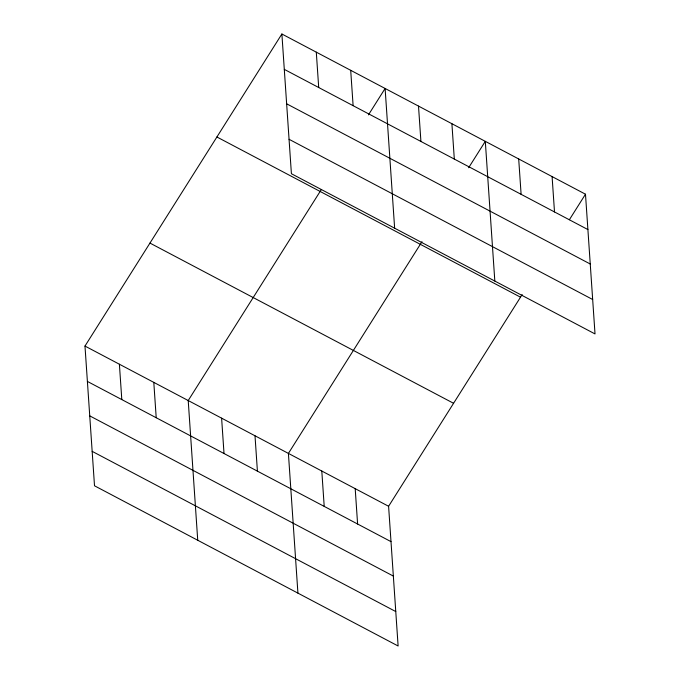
<?xml version="1.0" encoding="UTF-8"?>
<svg xmlns="http://www.w3.org/2000/svg" width="680" height="680" viewBox="0 0 680 680"><rect width="100%" height="100%" fill="white"/><g stroke="black" fill="none" stroke-linecap="round" stroke-linejoin="round"><path stroke-width="1.02" d="M522.181 294.55L388.594 506.277L398.115 646L94.511 485.792L84.983 346.069L281.885 34L585.488 194.208L595.017 333.931L291.405 173.723L281.885 34M321.24 189.694L188.215 400.537L197.736 540.26M368.45 114.877L385.109 88.468L394.638 228.2M421.991 241.68L288.405 453.407L297.925 593.13M468.639 167.748L485.299 141.338L494.827 281.061M569.381 219.733L585.488 194.208M284.291 69.36L587.902 229.568M286.646 103.802L590.248 264.01M289.06 139.29L592.663 299.498M216.911 136.986L520.514 297.194M149.965 243.083L453.568 403.291M84.983 346.069L388.594 506.277M87.397 381.429L391 541.637M89.743 415.871L393.346 576.079M92.166 451.35L395.769 611.558M552.092 176.588L554.506 211.947M518.696 158.958L521.11 194.327M451.902 123.718L454.317 159.078M418.506 106.097L420.92 141.457M350.701 70.312L353.115 105.672M355.198 488.648L357.603 524.016M316.293 52.156L318.707 87.516M321.801 471.027L324.207 506.387M255.008 435.787L257.414 471.146M221.612 418.157L224.018 453.526M153.799 382.381L156.213 417.741M119.391 364.225L121.805 399.585"/></g></svg>
